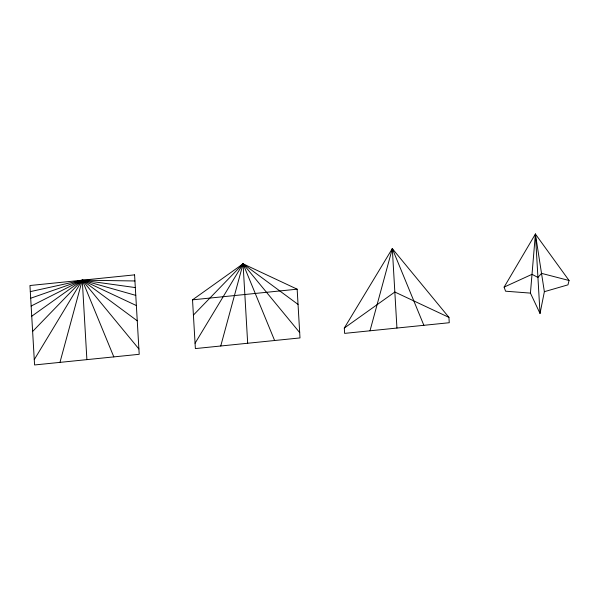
<?xml version="1.0" encoding="UTF-8"?>
<svg xmlns="http://www.w3.org/2000/svg" width="599" height="599" viewBox="0 0 599 599"><rect width="100%" height="100%" fill="white"/><g stroke="black" fill="none" stroke-linecap="round" stroke-linejoin="round"><path stroke-width="0.9" d="M530.429 293.106L535.401 234.037L569.05 280.489L567.972 284.847L544.371 291.683L540.028 313.479L530.429 293.106L505.563 291.204L504.118 287.101L535.401 234.037L544.371 291.683M59.96 362.373L82.265 280.19L134.932 280.968M220.746 345.997L243.059 263.815L297.156 289.182L299.994 337.926L195.371 348.581L192.526 299.837L243.059 263.815L298.047 304.419M370.002 330.798L392.308 248.615L448.936 317.38L449.25 322.726L344.62 333.381L344.305 328.042L392.308 248.615L423.867 325.309M34.263 359.617L82.265 280.19L135.322 287.58M195.057 343.242L243.059 263.815L299.687 332.587M32.623 331.457L82.265 280.19L135.771 295.374M193.417 315.081L243.059 263.815L274.619 340.509M31.74 316.212L82.265 280.19L136.37 305.557M344.305 328.042L394.838 292.02L448.936 317.38M31.148 306.029L82.265 280.19L137.253 320.802M504.118 287.101L532.009 274.327L537.932 277.442L541.518 273.361L569.05 280.489M30.691 298.235L82.265 280.19L138.893 348.962M30.302 291.623L82.265 280.19L113.825 356.892M192.526 299.837L297.156 289.182M535.401 234.037L540.028 313.479M392.308 248.615L396.935 328.05M243.059 263.815L247.679 343.257M82.265 280.19L86.892 359.632M134.58 274.866L29.95 285.521L34.577 364.963L139.208 354.301L134.58 274.866"/></g></svg>
